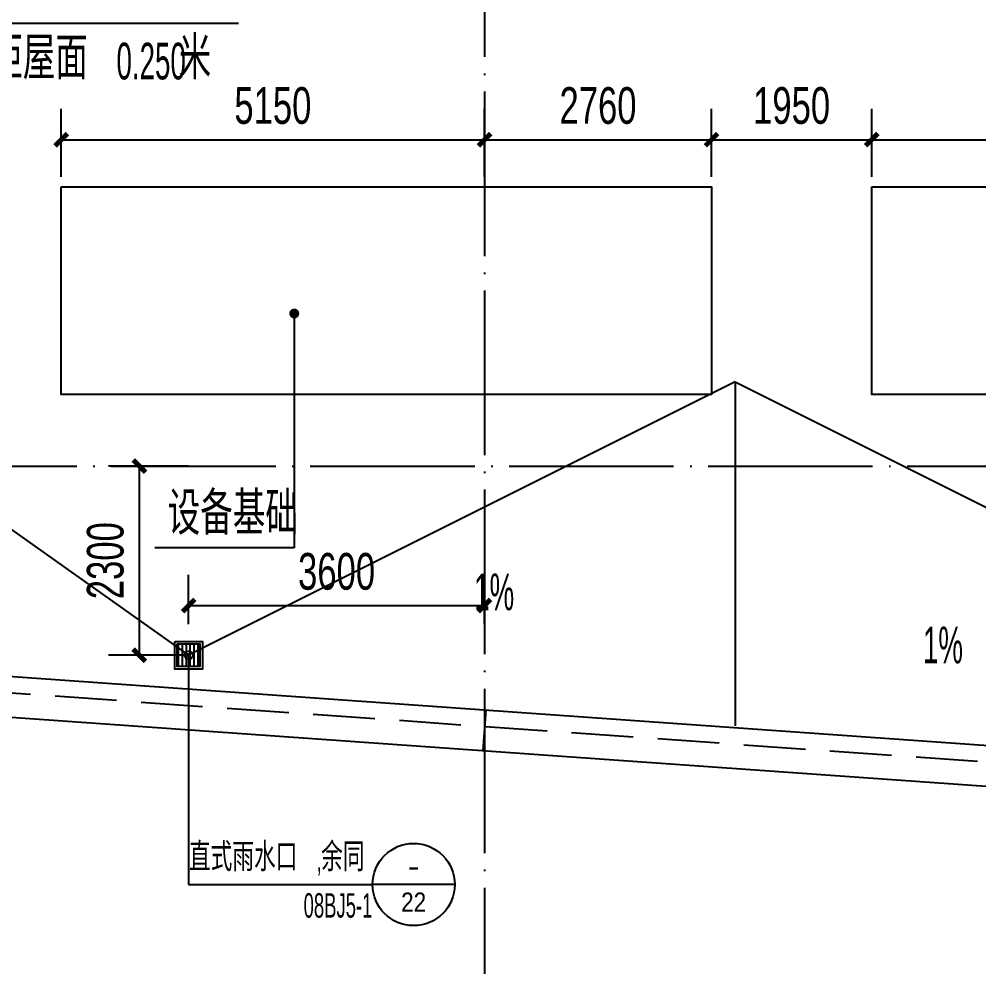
# Model space of a CAD drawing. Extents: x -409435 to 356702, y -107829 to 330904.
# Drawn here: x 89739 to 101412, y 261212 to 272733 of the extents above; entities that cross this region are included whole.
import ezdxf
from ezdxf.enums import TextEntityAlignment as Align
from ezdxf.xclip import XClip

# ---------------------------------------------------------------- set-up
doc = ezdxf.new("R2010")
doc.units = 0
doc.header["$LTSCALE"] = 1000
doc.header["$MEASUREMENT"] = 0
doc.header["$XCLIPFRAME"] = 0
doc.linetypes.add('104-14# 核心筒$0$DOTE', pattern=[2.42, 2, -0.2, 0.02, -0.2])
doc.linetypes.add('X-104 14#平面$0$DASH', pattern=[0.35, 0.25, -0.1])
for name, color, linetype in [('01-标注_尺寸', 124, 'Continuous'), ('01-标注_符号', 200, 'Continuous'), ('02-TEXT_标注', 130, 'Continuous'), ('104-14# 核心筒$0$A_AXIS-轴线', 36, '104-14# 核心筒$0$DOTE'), ('X-104 14#平面$0$A-O_分水线', 127, 'Continuous'), ('X-104 14#平面$0$A-O_屋面', 201, 'Continuous'), ('X-104 14#平面$0$A-O_散水', 134, 'Continuous'), ('X-104 14#平面$0$A-TECH_结构', 21, 'Continuous')]:
    doc.layers.add(name, color=color, linetype=linetype)
doc.styles.add('_TCH_DIM', font='ros.shx', dxfattribs={"width": 0.8, "height": 2, "bigfont": 'jd.shx'})
doc.styles.add('_TCH_DIM_T3', font='ros.shx', dxfattribs={"width": 0.705882, "bigfont": 'jd.shx'})
doc.styles.add('_TCH_LABEL', font='ros.shx', dxfattribs={"width": 0.8, "bigfont": 'jd.shx'})
doc.dimstyles.new('_TCH_ARCH&&150', dxfattribs={"dimtxt": 446.25, "dimasz": 150, "dimexe": 375, "dimexo": 450, "dimgap": 189.375, "dimtad": 1, "dimdec": 0, "dimzin": 0, "dimdsep": 46, "dimtxsty": '_TCH_DIM_T3', "dimblk": 'ARCHTICK', "dimcen": 0.09, "dimclrt": 7, "dimazin": 2, "dimtfac": 1, "dimtdec": 0, "dimtix": 1, "dimtmove": 2, "dimatfit": 3, "dimfxl": 0, "dimtolj": 1, "dimtzin": 0, "dimarcsym": 0})

# ---------------------------------------------------------------- blocks, each defined once
blk = doc.blocks.new('104-14# 核心筒')
at = {"layer": '104-14# 核心筒$0$A_AXIS-轴线'}
for p, q in [((95400, 317833.6), (95400, 259754.9)), ((59400, 267300), (120259.9, 267300))]:
    blk.add_line(p, q, dxfattribs=at)
blk = doc.blocks.new('X-104 14#平面$0$0000')
for points in [[(41300, 2421), (50400, -4029)], [(57050, -704), (50400, -4029)], [(57050, -704), (66846, -5602)], [(57050, -704), (57050, -4887)]]:
    blk.add_lwpolyline(points)
blk = doc.blocks.new('X-104 14#平面$0$jtkjuyriuy')
h = blk.add_hatch()
h.set_pattern_fill('ANSI31', color=8, scale=30, angle=45)
h.set_pattern_definition([(90, (0, 0), (-47.625, 1e-14), [])])
h.paths.add_polyline_path([(-138, 138), (138, 138), (138, -138), (-138, -138)])
for points in [[(-168, 168), (168, 168), (168, -168), (-168, -168)], [(-138, 138), (138, 138), (138, -138), (-138, -138)]]:
    blk.add_lwpolyline(points, close=True)
blk = doc.blocks.new('X-104 14#平面$0$ddddllll')
at = {"layer": 'X-104 14#平面$0$A-O_分水线'}
blk.add_blockref('X-104 14#平面$0$jtkjuyriuy', (67500, -4329), dxfattribs=at)
blk = doc.blocks.new('X-104 14#平面$0$000003333')
blk.add_circle((91800, 265000), 50)
blk = doc.blocks.new('X-104 14#平面')
at = {"layer": 'X-104 14#平面$0$A-O_屋面'}
blk.add_lwpolyline([(82349.8, 264577.4), (83499.8, 267565.9), (52926.6, 266284.7), (53491, 268939.8), (17309.3, 268308.2), (22065.4, 284894.6), (62738.3, 285920), (62307.5, 284891.2), (92265.6, 286255.1), (99426.9, 312025), (120741.8, 306094.6), (117562.9, 278400.5), (119297.3, 278014.5), (109062.3, 262867.9), (82417.6, 264753.6)], dxfattribs=at)
blk.add_lwpolyline([(83126.9, 265204.7), (108809.6, 263387.1), (118471.8, 277685.9), (117014.8, 278010.2), (120196.4, 305727.4), (99774.7, 311409.3), (92650.5, 285772.1), (61541.2, 284355.8), (61978.8, 285400.7), (22444.8, 284404), (17976.2, 268819.9), (54110.7, 269450.7), (53549.7, 266811.2), (84240.1, 268097.3)], close=True, dxfattribs=at)
at = {"layer": 'X-104 14#平面$0$A-O_屋面', "color": 1}
blk.add_lwpolyline([(95414.1, 264335.1), (95378.8, 263836.3)], dxfattribs=at)
at = {"layer": 'X-104 14#平面$0$A-O_散水'}
for points in [[(90250, 270695), (98160, 270695), (98160, 268170), (90250, 268170)], [(100110, 270695), (108020, 270695), (108020, 268170), (100110, 268170)]]:
    blk.add_lwpolyline(points, close=True, dxfattribs=at)
at = {"layer": 'X-104 14#平面$0$A-TECH_结构', "linetype": 'X-104 14#平面$0$DASH', "ltscale": 3}
blk.add_lwpolyline([(82843.2, 265024.2), (82843.2, 265024.2), (108910.7, 263179.4), (118802, 277817.3), (117234.1, 278166.3), (120414.6, 305874.3), (99635.5, 311655.6), (92496.6, 285965.3), (61847.8, 284570), (62282.6, 285608.4), (22293, 284600.3), (17709.4, 268615.2), (53862.8, 269246.3), (53300.5, 266600.6), (83944, 267884.8), (82843.2, 265024.2), (82843.2, 265024.2)], dxfattribs=at)
ref = blk.add_blockref('104-14# 核心筒', (0, 0))
XClip(ref).set_block_clipping_path([(-38664.3623821461, -25500), (139216.5485069363, 330900)])
for name, p in [('X-104 14#平面$0$ddddllll', (24300, 269328.8)), ('X-104 14#平面$0$000003333', (0, 0))]:
    blk.add_blockref(name, p)
at = {"layer": 'X-104 14#平面$0$A-O_分水线'}
blk.add_blockref('X-104 14#平面$0$0000', (41400, 269028.8), dxfattribs=at)
blk = doc.blocks.new('ddcc')
at = {"layer": '01-标注_符号'}
blk.add_line((88438, 272684), (92406, 272684), dxfattribs=at)
at = {"layer": '02-TEXT_标注', "style": '_TCH_DIM'}
for s, height, width, p in [('洞底距屋面', 520.9, 0.8, (88595, 272001)), ('米', 521, 0.8, (91679, 272001)), ('0.250', 446.2, 0.564706, (90923, 272001))]:
    blk.add_text(s, height=height, dxfattribs=dict(at, width=width)).set_placement(p)
blk = doc.blocks.new('_ArchTick')
at = {"color": 0, "linetype": 'ByBlock', "const_width": 0.4}
blk.add_lwpolyline([(-0.5, -0.5), (0.5, 0.5)], dxfattribs=at)
blk = doc.blocks.new('*D2039')
at = {"layer": '01-标注_尺寸', "color": 0, "lineweight": -2, "transparency": 16777216}
for p, q in [((100110, 270817), (100110, 271643)), ((108020, 270817), (108020, 271643)), ((100110, 271268), (108020, 271268))]:
    blk.add_line(p, q, dxfattribs=at)
at = {"layer": 'Defpoints', "color": 0, "transparency": 16777216}
for p in [(108020, 271268), (100110, 270367), (108020, 270367)]:
    blk.add_point(p, dxfattribs=at)
at = {"layer": '01-标注_尺寸', "color": 0, "lineweight": -2, "transparency": 16777216, "xscale": 150, "yscale": 150, "zscale": 150, "rotation": 180}
blk.add_blockref('_ArchTick', (100110, 271268), dxfattribs=at)
at = {"layer": '01-标注_尺寸', "color": 0, "lineweight": -2, "transparency": 16777216, "xscale": 150, "yscale": 150, "zscale": 150}
blk.add_blockref('_ArchTick', (108020, 271268), dxfattribs=at)
at = {"layer": '01-标注_尺寸', "color": 7, "transparency": 16777216, "insert": (104065, 271681), "char_height": 446.2, "attachment_point": 5, "style": '_TCH_DIM_T3'}
blk.add_mtext('\\A1;7910', dxfattribs=at)
blk = doc.blocks.new('*D2040')
at = {"layer": '01-标注_尺寸', "color": 0, "lineweight": -2, "transparency": 16777216}
for p, q in [((98160, 270817), (98160, 271643)), ((100110, 270817), (100110, 271643)), ((98160, 271268), (100110, 271268))]:
    blk.add_line(p, q, dxfattribs=at)
at = {"layer": 'Defpoints', "color": 0, "transparency": 16777216}
for p in [(100110, 271268), (98160, 270367), (100110, 270367)]:
    blk.add_point(p, dxfattribs=at)
at = {"layer": '01-标注_尺寸', "color": 0, "lineweight": -2, "transparency": 16777216, "xscale": 150, "yscale": 150, "zscale": 150, "rotation": 180}
blk.add_blockref('_ArchTick', (98160, 271268), dxfattribs=at)
at = {"layer": '01-标注_尺寸', "color": 0, "lineweight": -2, "transparency": 16777216, "xscale": 150, "yscale": 150, "zscale": 150}
blk.add_blockref('_ArchTick', (100110, 271268), dxfattribs=at)
at = {"layer": '01-标注_尺寸', "color": 7, "transparency": 16777216, "insert": (99135, 271681), "char_height": 446.2, "attachment_point": 5, "style": '_TCH_DIM_T3'}
blk.add_mtext('\\A1;1950', dxfattribs=at)
blk = doc.blocks.new('*D2041')
at = {"layer": '01-标注_尺寸', "color": 0, "lineweight": -2, "transparency": 16777216}
for p, q in [((95400, 270817), (95400, 271643)), ((98160, 270817), (98160, 271643)), ((95400, 271268), (98160, 271268))]:
    blk.add_line(p, q, dxfattribs=at)
at = {"layer": 'Defpoints', "color": 0, "transparency": 16777216}
for p in [(98160, 271268), (95400, 270367), (98160, 270367)]:
    blk.add_point(p, dxfattribs=at)
at = {"layer": '01-标注_尺寸', "color": 0, "lineweight": -2, "transparency": 16777216, "xscale": 150, "yscale": 150, "zscale": 150, "rotation": 180}
blk.add_blockref('_ArchTick', (95400, 271268), dxfattribs=at)
at = {"layer": '01-标注_尺寸', "color": 0, "lineweight": -2, "transparency": 16777216, "xscale": 150, "yscale": 150, "zscale": 150}
blk.add_blockref('_ArchTick', (98160, 271268), dxfattribs=at)
at = {"layer": '01-标注_尺寸', "color": 7, "transparency": 16777216, "insert": (96780, 271681), "char_height": 446.2, "attachment_point": 5, "style": '_TCH_DIM_T3'}
blk.add_mtext('\\A1;2760', dxfattribs=at)
blk = doc.blocks.new('*D2042')
at = {"layer": '01-标注_尺寸', "color": 0, "lineweight": -2, "transparency": 16777216}
for p, q in [((90250, 270817), (90250, 271643)), ((95400, 270817), (95400, 271643)), ((90250, 271268), (95400, 271268))]:
    blk.add_line(p, q, dxfattribs=at)
at = {"layer": 'Defpoints', "color": 0, "transparency": 16777216}
for p in [(95400, 271268), (90250, 270367), (95400, 270367)]:
    blk.add_point(p, dxfattribs=at)
at = {"layer": '01-标注_尺寸', "color": 0, "lineweight": -2, "transparency": 16777216, "xscale": 150, "yscale": 150, "zscale": 150, "rotation": 180}
blk.add_blockref('_ArchTick', (90250, 271268), dxfattribs=at)
at = {"layer": '01-标注_尺寸', "color": 0, "lineweight": -2, "transparency": 16777216, "xscale": 150, "yscale": 150, "zscale": 150}
blk.add_blockref('_ArchTick', (95400, 271268), dxfattribs=at)
at = {"layer": '01-标注_尺寸', "color": 7, "transparency": 16777216, "insert": (92825, 271681), "char_height": 446.2, "attachment_point": 5, "style": '_TCH_DIM_T3'}
blk.add_mtext('\\A1;5150', dxfattribs=at)
blk = doc.blocks.new('*D2369')
at = {"layer": '01-标注_尺寸', "color": 0, "lineweight": -2, "transparency": 16777216}
for p, q in [((91800, 265379), (91800, 265979)), ((95400, 265379), (95400, 265979)), ((91800, 265604), (95400, 265604))]:
    blk.add_line(p, q, dxfattribs=at)
at = {"layer": 'Defpoints', "color": 0, "transparency": 16777216}
for p in [(95400, 265604), (91800, 264929), (95400, 264929)]:
    blk.add_point(p, dxfattribs=at)
at = {"layer": '01-标注_尺寸', "color": 0, "lineweight": -2, "transparency": 16777216, "xscale": 150, "yscale": 150, "zscale": 150, "rotation": 180}
blk.add_blockref('_ArchTick', (91800, 265604), dxfattribs=at)
at = {"layer": '01-标注_尺寸', "color": 0, "lineweight": -2, "transparency": 16777216, "xscale": 150, "yscale": 150, "zscale": 150}
blk.add_blockref('_ArchTick', (95400, 265604), dxfattribs=at)
at = {"layer": '01-标注_尺寸', "color": 7, "transparency": 16777216, "insert": (93600, 266017), "char_height": 446.2, "attachment_point": 5, "style": '_TCH_DIM_T3'}
blk.add_mtext('\\A1;3600', dxfattribs=at)
blk = doc.blocks.new('*D2375')
at = {"layer": '01-标注_尺寸', "color": 0, "lineweight": -2, "transparency": 16777216}
for p, q in [((91800, 267300), (90826, 267300)), ((91201, 265000), (91201, 267300)), ((91800, 265000), (90826, 265000))]:
    blk.add_line(p, q, dxfattribs=at)
at = {"layer": 'Defpoints', "color": 0, "transparency": 16777216}
for p in [(91201, 267300), (92250, 267300), (92250, 265000)]:
    blk.add_point(p, dxfattribs=at)
at = {"layer": '01-标注_尺寸', "color": 0, "lineweight": -2, "transparency": 16777216, "xscale": 150, "yscale": 150, "zscale": 150}
for p, rotation in [((91201, 267300), 90), ((91201, 265000), 270)]:
    blk.add_blockref('_ArchTick', p, dxfattribs=dict(at, rotation=rotation))
at = {"layer": '01-标注_尺寸', "color": 7, "transparency": 16777216, "insert": (90789, 266150), "char_height": 446.2, "attachment_point": 5, "rotation": 90, "style": '_TCH_DIM_T3'}
blk.add_mtext('\\A1;2300', dxfattribs=at)

msp = doc.modelspace()

# ---------------------------------------------------------------- linework, layer by layer
at = {"layer": '01-标注_符号'}
for p, q in [((93085.3, 269155.1), (93085.3, 266308)), ((93085.3, 266308), (91388.3, 266308)), ((91800, 264982.2), (91800, 262212.4)), ((91800, 262212.4), (94037.6, 262212.4)), ((95037.6, 262212.4), (94037.6, 262212.4))]:
    msp.add_line(p, q, dxfattribs=at)
at = {"layer": '01-标注_符号', "const_width": 60}
msp.add_lwpolyline([(93085.3, 269185.1, 1), (93085.3, 269125.1, 1)], format="xyb", close=True, dxfattribs=at)
at = {"layer": '01-标注_符号'}
for points in [[(95867.8, 265389.4, 0, 0, 0), (95270.7, 265389.4, 120, 0, 0), (94820.7, 265389.4, 0, 0, 0)], [(100432.2, 264744, 0, 0, 0), (101029.3, 264744, 120, 0, 0), (101479.3, 264744, 0, 0, 0)]]:
    msp.add_lwpolyline(points, format="xyseb", dxfattribs=at)
for centre, radius in [((91800, 265000), 17.8), ((94537.6, 262212.4), 500)]:
    msp.add_circle(centre, radius, dxfattribs=at)

# ---------------------------------------------------------------- block references
for name in ['X-104 14#平面', 'ddcc']:
    msp.add_blockref(name, (0, 0))

# ---------------------------------------------------------------- texts
at = {"layer": '02-TEXT_标注', "style": '_TCH_DIM'}
for s, height, width, p in [('设备基础', 520.93, 0.8, (91545.8, 266465.5)), ('1%%%', 446.25, 0.564706, (95273.6, 265546.9)), ('1%%%', 446.25, 0.564706, (100732.4, 264901.5)), ('直式雨水口', 347.29, 0.8, (91803.7, 262374)), ('余同', 347.29, 0.8, (93411.6, 262374)), (',', 297.5, 0.564706, (93355.6, 262374)), ('08BJ5-1', 297.5, 0.564706, (93199, 261809.9))]:
    msp.add_text(s, height=height, dxfattribs=dict(at, width=width)).set_placement(p)
at = {"layer": '02-TEXT_标注', "style": '_TCH_LABEL'}
for s, height, width, p, p2 in [('-', 265.1, 1.111111, (94466.9, 262304.3), (94608.2, 262304.3)), ('22', 235.02, 1.428571, (94385.4, 261880.8), (94689.8, 261880.8))]:
    msp.add_text(s, height=height, dxfattribs=dict(at, width=width)).set_placement(p, p2, align=Align.FIT)

# ---------------------------------------------------------------- dimensions: what is measured, and where the dimension line sits
at = {"layer": '01-标注_尺寸'}
for p1, p2, distance, picture, middle in [((90250, 270367.3), (95400, 270367.3), 900.9, '*D2042', (92825, 271680.7)), ((95400, 270367.3), (98160, 270367.3), 900.9, '*D2041', (96780, 271680.7)), ((98160, 270367.3), (100110, 270367.3), 900.9, '*D2040', (99135, 271680.7)), ((100110, 270367.3), (108020, 270367.3), 900.9, '*D2039', (104065, 271680.7)), ((92250, 265000), (92250, 267300), 1048.6, '*D2375', (90788.9, 266150)), ((91800, 264928.8), (95400, 264928.8), 675.5, '*D2369', (93600, 266016.7))]:
    dim = msp.add_aligned_dim(p1=p1, p2=p2, distance=distance, dimstyle='_TCH_ARCH&&150', dxfattribs=at)
    dim.commit()
    dim.dimension.update_dxf_attribs({"geometry": picture, "text_midpoint": middle})

doc.saveas('drawing.dxf')
